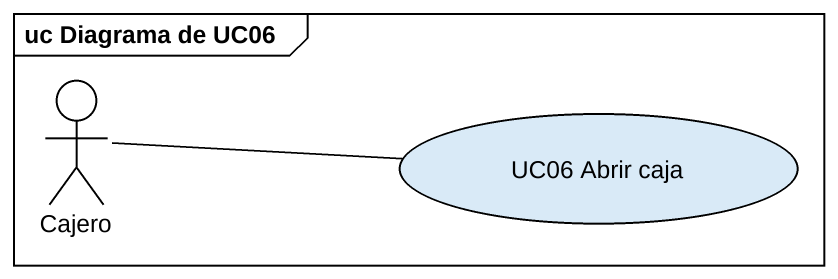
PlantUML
@startuml
mainframe uc Diagrama de UC06
actor Cajero
usecase "UC06 Abrir caja" as UC06_Abrir_caja
Cajero -right- UC06_Abrir_caja
@enduml
